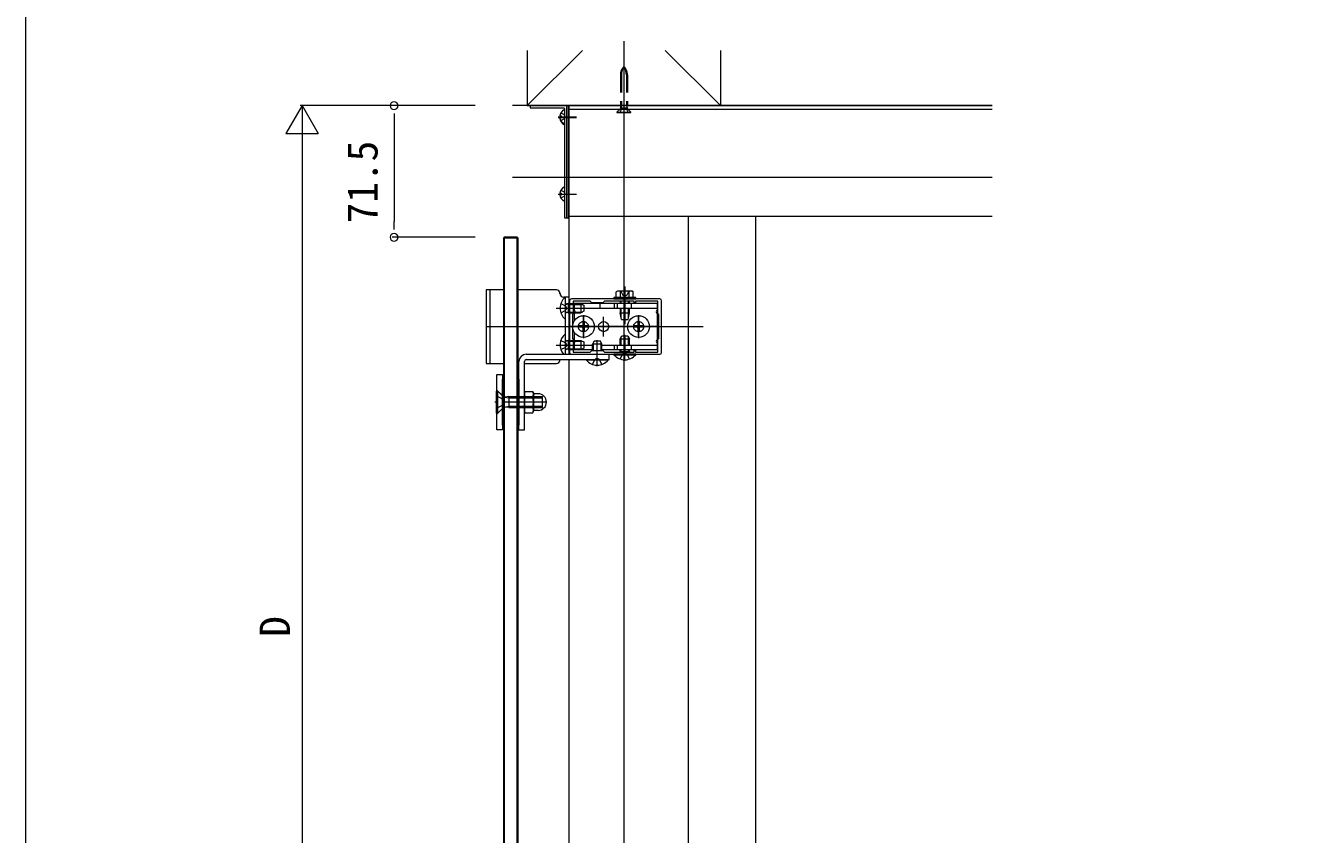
# Model space of a CAD drawing. Units: millimetres, scale not verified. Extents: x -990 to 990, y -1598 to 1604.
# Drawn here: x -990 to -291, y -151 to 288 of the extents above; entities that cross this region are included whole.
import ezdxf
from ezdxf.enums import TextEntityAlignment as Align

# ---------------------------------------------------------------- set-up
doc = ezdxf.new("R2010")
doc.units = ezdxf.units.MM
doc.header["$LTSCALE"] = 8
for name, pattern in [('CHAIN2', [12, 9, -1, 1, -1]), ('DASHED1', [1.8, 1.2, -0.6]), ('DASHED3', [4, 3, -1])]:
    doc.linetypes.add(name, pattern=pattern)
for name, color, linetype, lineweight in [('0-0_0', 7, 'Continuous', 9), ('0-2_YKK_ZWAK', 4, 'Continuous', 9), ('0-3_YKK_11', 2, 'Continuous', 9), ('0-4_YKK_12', 3, 'Continuous', 9), ('0-5_YKK_13', 6, 'Continuous', 9), ('0-6_YKK_D', 7, 'Continuous', 9)]:
    doc.layers.add(name, color=color, linetype=linetype, lineweight=lineweight)
doc.styles.add('ＭＳ ゴシック', font='')
doc.styles.get('ＭＳ ゴシック').set_extended_font_data('MS Gothic')

msp = doc.modelspace()

# ---------------------------------------------------------------- linework, layer by layer
at = {"layer": '0-0_0'}
msp.add_lwpolyline([(990, -1597.8), (-990, -1597.8), (-990, 1522.2)], dxfattribs=at)
at = {"layer": '0-2_YKK_ZWAK', "linetype": 'CHAIN2'}
for p, q in [((-665, 267.61), (-665, 239.502)), ((-700.8, 238.812), (-690.8, 238.812)), ((-700.8, 238.312), (-690.8, 238.312)), ((-700.8, 196.812), (-690.8, 196.812)), ((-664.5, 146.612), (-664.5, 126.112)), ((-664.5, 130.512), (-664.5, 140.512)), ((-701.833, 134.812), (-689.09, 134.812)), ((-700.2, 134.812), (-686.2, 134.812)), ((-687, 131.112), (-687, 118.512)), ((-687, 119.512), (-687, 130.112)), ((-676, 119.512), (-676, 130.112)), ((-657, 131.112), (-657, 118.512)), ((-657, 119.512), (-657, 130.112)), ((-739.7, 124.812), (-694.7, 124.812)), ((-645.8, 124.812), (-695, 124.812)), ((-693.3, 124.812), (-680.7, 124.812)), ((-664.5, 106.312), (-664.5, 120.312)), ((-664.5, 119.112), (-664.5, 109.112)), ((-663.3, 124.812), (-650.7, 124.812)), ((-701.833, 114.812), (-689.09, 114.812)), ((-700.2, 114.812), (-686.2, 114.812)), ((-679.5, 103.412), (-679.5, 117.412))]:
    msp.add_line(p, q, dxfattribs=at)
at = {"layer": '0-2_YKK_ZWAK', "linetype": 'DASHED1'}
for p, q in [((-666.9, 261.631), (-666.9, 245.049)), ((-666.325, 261.631), (-666.325, 245.049)), ((-663.675, 261.631), (-663.675, 245.049)), ((-663.1, 261.631), (-663.1, 245.049)), ((-666.9, 245.049), (-663.1, 245.049)), ((-666.686, 243.861), (-666.9, 245.049)), ((-666.325, 245.049), (-666.697, 243.529)), ((-663.675, 245.049), (-663.303, 243.529)), ((-663.314, 243.861), (-663.1, 245.049)), ((-666.145, 243.228), (-667.25, 241.012)), ((-663.388, 243.449), (-666.612, 243.449)), ((-666.145, 243.228), (-665, 243.837)), ((-663.855, 243.228), (-665, 243.837)), ((-663.855, 243.228), (-662.75, 241.012))]:
    msp.add_line(p, q, dxfattribs=at)
at = {"layer": '0-2_YKK_ZWAK'}
for p, q in [((-696.3, 244.812), (-715.7, 244.812)), ((-716, 244.512), (-716, 243.912)), ((-715.7, 243.612), (-697.6, 243.612)), ((-699.778, 239.237), (-698.9, 239.237)), ((-699.778, 237.887), (-699.697, 237.887)), ((-697.3, 243.312), (-697.3, 184.112)), ((-697.3, 242.408), (-697.3, 235.216)), ((-697.3, 241.908), (-697.3, 234.716)), ((-696, 184.112), (-696, 244.512)), ((-666.908, 243.154), (-668.8, 241.262)), ((-668.8, 241.262), (-661.2, 241.262)), ((-663.092, 243.154), (-661.2, 241.262)), ((-661.2, 241.012), (-661.2, 241.262)), ((-699.778, 197.237), (-698.9, 197.237)), ((-697.3, 200.408), (-697.3, 193.216)), ((-697, 183.812), (-696.3, 183.812)), ((-730, 173.312), (-730.5, 172.812)), ((-730.5, 172.812), (-730.5, -332.688)), ((-722.5, 172.812), (-730.5, 172.812)), ((-723, 173.312), (-730, 173.312)), ((-730, 173.312), (-730, -333.188)), ((-723, -333.188), (-723, 173.312)), ((-723, 173.312), (-722.5, 172.812)), ((-722.5, -332.688), (-722.5, 172.812)), ((-730.5, 144.812), (-739.868, 144.812)), ((-737.868, 144.812), (-737.868, 104.812)), ((-701.7, 144.812), (-722.5, 144.812)), ((-694.7, 140.812), (-697.7, 140.812)), ((-696.948, 140.712), (-696.7, 140.712)), ((-696.948, 140.712), (-696.948, 128.912)), ((-696.7, 109.812), (-696.7, 140.812)), ((-696.7, 128.912), (-696.7, 140.712)), ((-694.7, 109.812), (-694.7, 140.812)), ((-668.5, 144.112), (-669.119, 143.755)), ((-669.119, 140.612), (-669.119, 143.755)), ((-659.881, 140.612), (-669.119, 140.612)), ((-660.5, 144.112), (-668.5, 144.112)), ((-662, 140.612), (-667, 140.612)), ((-666.809, 140.612), (-666.809, 143.755)), ((-662.191, 140.612), (-662.191, 143.755)), ((-660.5, 144.112), (-659.881, 143.755)), ((-659.881, 140.612), (-659.881, 143.755)), ((-647, 137.312), (-692, 137.312)), ((-692, 137.312), (-692, 133.678)), ((-692, 134.812), (-647, 134.812)), ((-678, 137.312), (-678, 134.812)), ((-670.366, 137.312), (-670.366, 134.812)), ((-668.634, 137.312), (-668.634, 134.812)), ((-667, 138.712), (-667, 137.312)), ((-667, 134.812), (-667, 132.212)), ((-666.514, 137.312), (-666.514, 138.712)), ((-666.514, 129.879), (-666.514, 134.812)), ((-662.486, 137.312), (-662.486, 138.712)), ((-662.486, 129.879), (-662.486, 134.812)), ((-662, 137.312), (-662, 138.712)), ((-662, 132.212), (-662, 134.812)), ((-661, 137.312), (-661, 134.812)), ((-647, 137.312), (-647, 133.678)), ((-696.948, 128.912), (-696.7, 128.912)), ((-692, 131.946), (-692, 127.939)), ((-686.65, 127.312), (-687.35, 127.312)), ((-687.35, 127.312), (-687.35, 125.662)), ((-686.65, 127.312), (-686.65, 125.662)), ((-667, 132.212), (-662, 132.212)), ((-666.25, 128.612), (-667, 132.212)), ((-666.25, 128.612), (-662.75, 128.612)), ((-662.75, 128.612), (-662, 132.212)), ((-656.65, 127.312), (-657.35, 127.312)), ((-657.35, 127.312), (-657.35, 125.662)), ((-656.65, 127.312), (-656.65, 125.662)), ((-647, 131.946), (-647, 117.678)), ((-696.948, 120.712), (-696.7, 120.712)), ((-696.948, 120.712), (-696.948, 109.812)), ((-696.7, 109.812), (-696.7, 120.712)), ((-692, 121.685), (-692, 117.678)), ((-689.5, 125.162), (-689.5, 124.462)), ((-687.85, 125.162), (-689.5, 125.162)), ((-687.85, 124.462), (-689.5, 124.462)), ((-687.35, 123.962), (-687.35, 122.312)), ((-686.65, 122.312), (-687.35, 122.312)), ((-686.65, 123.962), (-686.65, 122.312)), ((-684.5, 125.162), (-686.15, 125.162)), ((-684.5, 124.462), (-686.15, 124.462)), ((-684.5, 125.162), (-684.5, 124.462)), ((-667, 118.112), (-666.2, 119.812)), ((-666.567, 114.812), (-666.567, 119.032)), ((-666.2, 119.812), (-662.8, 119.812)), ((-662.8, 119.812), (-662, 118.112)), ((-662.433, 114.812), (-662.433, 119.032)), ((-659.5, 125.162), (-659.5, 124.462)), ((-657.85, 125.162), (-659.5, 125.162)), ((-657.85, 124.462), (-659.5, 124.462)), ((-657.35, 123.962), (-657.35, 122.312)), ((-656.65, 122.312), (-657.35, 122.312)), ((-656.65, 123.962), (-656.65, 122.312)), ((-654.5, 125.162), (-656.15, 125.162)), ((-654.5, 124.462), (-656.15, 124.462)), ((-654.5, 125.162), (-654.5, 124.462)), ((-692, 115.946), (-692, 112.312)), ((-692, 114.812), (-682, 114.812)), ((-692, 112.312), (-681.997, 112.312)), ((-681.2, 116.912), (-682, 115.212)), ((-682, 111.812), (-682, 115.212)), ((-677, 115.212), (-682, 115.212)), ((-681.567, 111.812), (-681.567, 116.132)), ((-677.8, 116.912), (-681.2, 116.912)), ((-677, 115.212), (-677.8, 116.912)), ((-677.433, 111.812), (-677.433, 116.132)), ((-677, 111.812), (-677, 115.212)), ((-677, 114.812), (-647, 114.812)), ((-676.997, 112.312), (-647, 112.312)), ((-670.366, 114.812), (-670.366, 112.312)), ((-668.634, 114.812), (-668.634, 112.312)), ((-667, 114.812), (-667, 118.112)), ((-667, 118.112), (-662, 118.112)), ((-667, 111.212), (-667, 112.312)), ((-666.567, 111.212), (-666.567, 112.312)), ((-662.433, 111.212), (-662.433, 112.312)), ((-662, 114.812), (-662, 118.112)), ((-662, 111.212), (-662, 112.312)), ((-661, 114.812), (-661, 112.312)), ((-647, 115.946), (-647, 112.312)), ((-722, 68.812), (-722, 105.912)), ((-719.1, 68.812), (-719.1, 105.912)), ((-718.1, 109.812), (-673, 109.812)), ((-685.4, 106.912), (-673.6, 106.912)), ((-685.4, 106.664), (-685.4, 106.912)), ((-673.6, 106.664), (-685.4, 106.664)), ((-673.6, 106.664), (-673.6, 106.912)), ((-658.6, 109.812), (-670.4, 109.812)), ((-670.4, 109.564), (-670.4, 109.812)), ((-670.4, 109.564), (-658.6, 109.564)), ((-667, 111.212), (-662, 111.212)), ((-667, 111.212), (-666.891, 110.912)), ((-666.567, 111.212), (-666.63, 110.912)), ((-662.433, 111.212), (-662.37, 110.912)), ((-662, 111.212), (-662.109, 110.912)), ((-658.6, 109.564), (-658.6, 109.812)), ((-722.5, 104.812), (-722, 104.812)), ((-719.1, 104.812), (-701.7, 104.812)), ((-734.25, 77.812), (-734.25, 89.812)), ((-734.25, 89.812), (-734, 89.812)), ((-718.653, 89.585), (-719.1, 88.812)), ((-719.1, 88.812), (-719.1, 78.812)), ((-718.653, 86.699), (-714.547, 86.699)), ((-711.6, 88.312), (-713.6, 88.312)), ((-734.25, 77.812), (-734, 77.812)), ((-718.653, 78.038), (-719.1, 78.812)), ((-718.653, 80.925), (-714.547, 80.925)), ((-711.6, 79.312), (-713.6, 79.312)), ((-722, 68.812), (-719.1, 68.812))]:
    msp.add_line(p, q, dxfattribs=at)
at = {"layer": '0-2_YKK_ZWAK', "linetype": 'DASHED3'}
for p, q in [((-699.266, 240.862), (-697.451, 239.957)), ((-699.266, 236.762), (-697.451, 237.667)), ((-696.842, 238.812), (-697.451, 239.957)), ((-696.842, 238.812), (-697.451, 237.667)), ((-699.266, 198.862), (-697.451, 197.957)), ((-696.842, 196.812), (-697.451, 197.957)), ((-696.842, 196.812), (-697.451, 195.667)), ((-699.266, 194.762), (-697.451, 195.667)), ((-699.283, 137.312), (-696.565, 135.957)), ((-699.283, 132.312), (-696.565, 133.667)), ((-695.956, 134.812), (-696.565, 135.957)), ((-695.956, 134.812), (-696.565, 133.667)), ((-695.3, 136.879), (-696.223, 137.072)), ((-695.3, 137.312), (-695.895, 137.096)), ((-695.3, 137.312), (-695.3, 132.312)), ((-695.3, 137.312), (-688.4, 137.312)), ((-695.3, 136.879), (-687.48, 136.879)), ((-688.4, 137.312), (-686.7, 136.512)), ((-688.4, 137.312), (-688.4, 132.312)), ((-686.7, 133.112), (-688.4, 132.312)), ((-686.7, 136.512), (-686.7, 133.112)), ((-695.3, 132.745), (-696.223, 132.552)), ((-695.3, 132.312), (-695.895, 132.528)), ((-695.3, 132.745), (-687.48, 132.745)), ((-695.3, 132.312), (-688.4, 132.312)), ((-699.283, 117.312), (-696.565, 115.957)), ((-699.283, 112.312), (-696.565, 113.667)), ((-695.956, 114.812), (-696.565, 115.957)), ((-695.956, 114.812), (-696.565, 113.667)), ((-695.3, 116.879), (-696.223, 117.072)), ((-695.3, 112.745), (-696.223, 112.552)), ((-695.3, 117.312), (-695.895, 117.096)), ((-695.3, 112.312), (-695.895, 112.528)), ((-695.3, 117.312), (-695.3, 112.312)), ((-695.3, 117.312), (-688.4, 117.312)), ((-695.3, 116.879), (-687.48, 116.879)), ((-695.3, 112.745), (-687.48, 112.745)), ((-695.3, 112.312), (-688.4, 112.312)), ((-688.4, 117.312), (-686.7, 116.512)), ((-688.4, 117.312), (-688.4, 112.312)), ((-686.7, 113.112), (-688.4, 112.312)), ((-686.7, 116.512), (-686.7, 113.112)), ((-682, 104.329), (-680.645, 107.047)), ((-679.5, 107.656), (-680.645, 107.047)), ((-679.5, 107.656), (-678.355, 107.047)), ((-677, 104.329), (-678.355, 107.047)), ((-667, 107.229), (-665.645, 109.947)), ((-664.5, 110.556), (-665.645, 109.947)), ((-664.5, 110.556), (-663.355, 109.947)), ((-662, 107.229), (-663.355, 109.947)), ((-734.25, 87.162), (-731.287, 85.717)), ((-734, 90.312), (-731, 87.312)), ((-734, 89.812), (-733.5, 89.812)), ((-733.5, 77.812), (-733.5, 89.812)), ((-733.5, 89.812), (-730.567, 86.879)), ((-730.274, 83.812), (-731.287, 85.717)), ((-730.453, 86.779), (-730.453, 80.845)), ((-729.949, 86.55), (-727.453, 86.062)), ((-727.453, 86.812), (-729.564, 86.538)), ((-727.453, 86.812), (-709.25, 86.812)), ((-727.453, 86.062), (-709.25, 86.062)), ((-709.25, 80.812), (-709.25, 86.812)), ((-734.25, 80.462), (-731.287, 81.907)), ((-734, 77.312), (-731, 80.312)), ((-734, 77.812), (-733.5, 77.812)), ((-733.5, 77.812), (-730.567, 80.744)), ((-730.274, 83.812), (-731.287, 81.907)), ((-729.949, 81.074), (-727.453, 81.562)), ((-727.453, 80.812), (-729.564, 81.086)), ((-727.453, 81.562), (-709.25, 81.562))]:
    msp.add_line(p, q, dxfattribs=at)
at = {"layer": '0-2_YKK_ZWAK'}
for points in [[(-696, 244.812), (-696, 183.812), (-695, 183.812), (-695, 244.812)], [(-670.5, 139.812), (-658.5, 139.812), (-658.5, 140.612), (-670.5, 140.612)], [(-734, 68.812), (-734, 98.812), (-731, 98.812), (-731, 68.812)], [(-731, 71.312), (-731, 96.312), (-730.5, 96.312), (-730.5, 71.312)], [(-722.5, 96.312), (-722, 96.312), (-722, 71.312), (-722.5, 71.312)]]:
    msp.add_lwpolyline(points, close=True, dxfattribs=at)
for points in [[(-699.778, 238.387), (-698.9, 238.387), (-698.9, 239.237)], [(-668.8, 241.262), (-668.8, 241.012), (-661.2, 241.012)], [(-699.778, 196.387), (-698.9, 196.387), (-698.9, 197.237)], [(-739.868, 144.812), (-739.868, 104.812), (-730.5, 104.812)], [(-718.1, 106.912), (-673, 106.912), (-673, 109.812)], [(-718.653, 89.585), (-714.547, 89.585), (-714.1, 88.812), (-714.1, 78.812)], [(-718.653, 78.038), (-714.547, 78.038), (-714.1, 78.812)]]:
    msp.add_lwpolyline(points, dxfattribs=at)
at = {"layer": '0-2_YKK_ZWAK', "linetype": 'DASHED3'}
for points in [[(-666.7, 144.112), (-665.65, 141.959), (-664.5, 141.348)], [(-662.3, 144.112), (-663.35, 141.959), (-664.5, 141.348)], [(-727.453, 86.812), (-727.453, 80.812), (-709.25, 80.812)], [(-707.035, 83.812), (-734, 83.812), (-735.043, 83.812)]]:
    msp.add_lwpolyline(points, dxfattribs=at)
at = {"layer": '0-2_YKK_ZWAK'}
for centre, radius in [((-687, 124.812), 5.9), ((-676, 124.812), 2.75), ((-657, 124.812), 5.9)]:
    msp.add_circle(centre, radius, dxfattribs=at)
at = {"layer": '0-2_YKK_ZWAK', "linetype": 'DASHED3'}
for centre in [(-687, 124.812), (-657, 124.812)]:
    msp.add_circle(centre, 2.75, dxfattribs=at)
at = {"layer": '0-2_YKK_ZWAK', "linetype": 'DASHED1'}
for centre, radius, start, end in [((-660.9, 261.631), 6, 133.10467, 180), ((-658.421, 261.631), 7.904, 146.3423, 180), ((-669.1, 261.631), 6, 0, 46.89533), ((-671.579, 261.631), 7.904, 0, 33.6577), ((-667.474, 243.719), 0.8, 315, 10.18663), ((-662.526, 243.719), 0.8, 169.81337, 225)]:
    msp.add_arc(centre, radius, start, end, dxfattribs=at)
at = {"layer": '0-2_YKK_ZWAK'}
for centre, radius, start, end in [((-715.7, 244.512), 0.3, 90, 180), ((-696.3, 244.512), 0.3, 0, 90), ((-715.7, 243.912), 0.3, 180, 270), ((-695.6, 238.812), 4.2, 117.28096, 174.19227), ((-695.6, 238.812), 4.2, 185.80773, 242.71904), ((-695.6, 238.312), 4.2, 185.80773, 242.71904), ((-697.6, 243.312), 0.3, 0, 90), ((-697.454, 242.408), 0.154, 0, 117.28096), ((-697.454, 235.216), 0.154, 242.71904, 0), ((-697.454, 234.716), 0.154, 242.71904, 0), ((-695.6, 196.812), 4.2, 117.28096, 174.19227), ((-695.6, 196.812), 4.2, 185.80773, 242.71904), ((-697.454, 200.408), 0.154, 0, 117.28096), ((-697.454, 193.216), 0.154, 242.71904, 0), ((-697, 184.112), 0.3, 180, 270), ((-696.3, 184.112), 0.3, 270, 0), ((-701.734, 142.812), 2, 0, 90), ((-701.699, 142.812), 2, 0, 90), ((-697.734, 142.812), 2, 180, 270), ((-692, 134.812), 7.7, 129.98312, 230.01688), ((-697.699, 142.812), 2, 180, 270), ((-667.964, 142.067), 2.045, 55.61575, 124.38425), ((-664.5, 136.469), 7.643, 72.41205, 107.58795), ((-661.036, 142.067), 2.045, 55.61575, 124.38425), ((-692.5, 132.812), 1, 300, 60), ((-646.5, 132.812), 1, 120, 240), ((-692, 114.812), 7.7, 129.98312, 220.49266), ((-687.85, 125.662), 0.5, 270, 0), ((-687.85, 123.962), 0.5, 0, 90), ((-686.15, 125.662), 0.5, 180, 270), ((-686.15, 123.962), 0.5, 90, 180), ((-657.85, 125.662), 0.5, 270, 0), ((-657.85, 123.962), 0.5, 0, 90), ((-656.15, 125.662), 0.5, 180, 270), ((-656.15, 123.962), 0.5, 90, 180), ((-692.5, 116.812), 1, 300, 60), ((-646.5, 116.812), 1, 120, 240), ((-718.1, 105.912), 3.9, 90, 180), ((-718.1, 105.912), 1, 90, 180), ((-701.734, 106.812), 2, 270, 0), ((-701.699, 106.812), 2, 270, 0), ((-697.734, 106.812), 2, 177.13402, 180), ((-697.699, 106.812), 2, 177.13402, 180), ((-679.5, 111.612), 7.7, 219.98312, 320.01688), ((-664.5, 114.512), 7.7, 219.98312, 320.01688), ((-716.544, 88.142), 2.556, 145.61575, 214.38425), ((-709.547, 83.812), 9.553, 162.41205, 197.58795), ((-716.656, 88.142), 2.556, 325.61575, 34.38425), ((-723.653, 83.812), 9.553, 342.41205, 17.58795), ((-713.6, 88.812), 0.5, 180, 270), ((-711.6, 83.812), 4.5, 270, 90), ((-716.544, 79.482), 2.556, 145.61575, 214.38425), ((-716.656, 79.482), 2.556, 325.61575, 34.38425), ((-713.6, 78.812), 0.5, 90, 180)]:
    msp.add_arc(centre, radius, start, end, dxfattribs=at)
at = {"layer": '0-2_YKK_ZWAK', "linetype": 'DASHED3'}
for centre, radius, start, end in [((-696.1, 137.66), 0.6, 180, 289.96957), ((-696.1, 131.964), 0.6, 70.03043, 180), ((-696.1, 117.66), 0.6, 180, 289.96957), ((-696.1, 111.964), 0.6, 70.03043, 180), ((-729.719, 87.728), 1.2, 225, 277.39547), ((-729.719, 79.896), 1.2, 82.60453, 135)]:
    msp.add_arc(centre, radius, start, end, dxfattribs=at)
at = {"layer": '0-3_YKK_11'}
for p, q in [((-665, 279.812), (-665, -353.688)), ((-695, 244.812), (-695, 184.812)), ((-695, 244.812), (-465, 244.812)), ((-695, 242.812), (-465, 242.812)), ((-695, 184.812), (-695, 109.812)), ((-695, 184.812), (-465, 184.812)), ((-630, 184.812), (-630, -260.188)), ((-593.5, 184.812), (-593.5, -160.188)), ((-710.003, 124.812), (-622.003, 124.812)), ((-695, 106.912), (-695, -266.788))]:
    msp.add_line(p, q, dxfattribs=at)
at = {"layer": '0-4_YKK_12'}
for p, q in [((-717.5, 274.812), (-717.5, 244.812)), ((-687.5, 274.812), (-717.5, 244.812)), ((-642.5, 274.812), (-612.5, 244.812)), ((-612.5, 274.812), (-612.5, 244.812)), ((-465, 244.812), (-725.5, 244.812)), ((-717.5, 244.812), (-612.5, 244.812)), ((-465, 205.812), (-725.5, 205.812))]:
    msp.add_line(p, q, dxfattribs=at)
at = {"layer": '0-5_YKK_13'}
for p, q in [((-839.868, 244.812), (-848.618, 229.657)), ((-745.868, 244.812), (-840.868, 244.812)), ((-839.868, 244.812), (-831.118, 229.657)), ((-839.868, 244.812), (-839.868, 214.501)), ((-745.868, 244.812), (-790.868, 244.812)), ((-789.868, 240.562), (-789.868, 236.312)), ((-789.868, 236.312), (-789.868, 181.812)), ((-848.618, 229.657), (-831.118, 229.657)), ((-839.868, 227.312), (-839.868, -302.688)), ((-789.868, 177.562), (-789.868, 181.812)), ((-745.868, 173.312), (-790.868, 173.312))]:
    msp.add_line(p, q, dxfattribs=at)
for centre, start, end in [((-789.868, 244.812), 90, 270), ((-789.868, 244.812), 270, 90), ((-789.868, 173.312), 90, 270), ((-789.868, 173.312), 270, 90)]:
    msp.add_arc(centre, 2.125, start, end, dxfattribs=at)
at = {"layer": '0-6_YKK_D'}
for p, q in [((-645.5, 139.812), (-693.5, 139.812)), ((-694.5, 138.812), (-694.5, 110.812)), ((-644.5, 110.812), (-644.5, 138.812)), ((-693.5, 109.812), (-645.5, 109.812)), ((-675.6, 110.912), (-659.5, 110.912))]:
    msp.add_line(p, q, dxfattribs=at)
msp.add_lwpolyline([(-675.6, 110.912), (-659.5, 110.912), (-659.5, 111.812), (-658.7, 111.812), (-658.7, 110.912), (-646.5, 110.912), (-646.5, 117.812), (-646, 118.312), (-646, 131.312), (-646.5, 131.812), (-646.5, 138.712), (-658.7, 138.712), (-658.7, 137.812), (-659.5, 137.812), (-659.5, 138.712), (-675.6, 138.712), (-676.5, 137.812), (-682.5, 137.812), (-683.4, 138.712), (-692.5, 138.712), (-692.5, 131.812), (-693, 131.312), (-693, 118.312), (-692.5, 117.812), (-692.5, 110.912), (-683.4, 110.912), (-682.5, 111.812), (-676.5, 111.812)], close=True, dxfattribs=at)
for centre, start, end in [((-693.5, 138.812), 90.00001, 179.99999), ((-645.5, 138.812), 0.00001, 89.99999), ((-693.5, 110.812), 180.00001, 269.99999), ((-645.5, 110.812), 270.00001, 359.99999)]:
    msp.add_arc(centre, 1, start, end, dxfattribs=at)

# ---------------------------------------------------------------- texts
at = {"layer": '0-5_YKK_13', "style": 'ＭＳ ゴシック'}
for s, p in [('71.5', (-793.868, 180.862)), ('D', (-841.468, -43.688))]:
    msp.add_text(s, height=16.5, rotation=90, dxfattribs=at).set_placement(p, align=Align.BOTTOM_LEFT)

doc.saveas('drawing.dxf')
